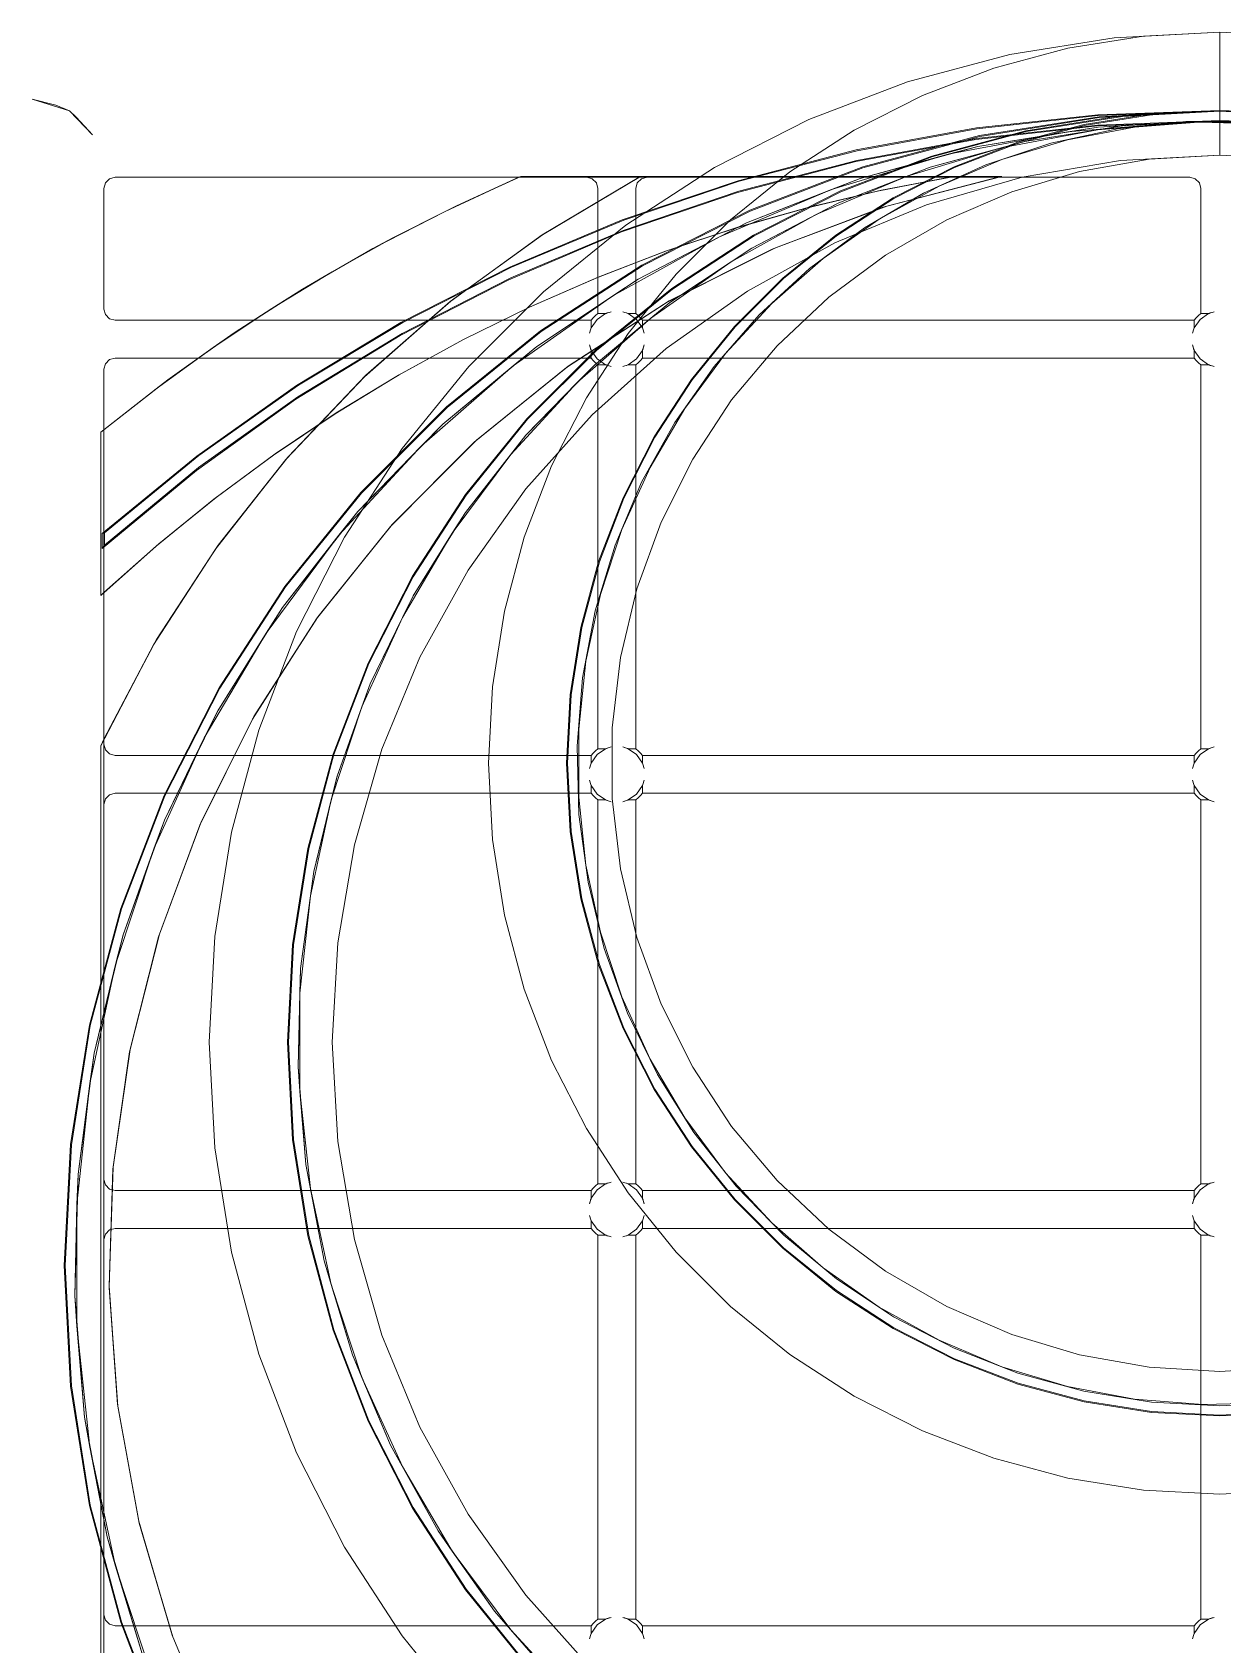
# Model space of a CAD drawing. Header units: millimetres. Extents: x 0 to 1729, y -270 to 583.
# Drawn here: x 253.9 to 360.5, y 252.5 to 397 of the extents above; entities that cross this region are included whole.
import ezdxf

# ---------------------------------------------------------------- set-up
doc = ezdxf.new("R2010")
doc.units = ezdxf.units.MM
doc.layers.add('OUTLINE', color=7, linetype='Continuous')

msp = doc.modelspace()

# ---------------------------------------------------------------- linework, layer by layer
at = {"layer": 'OUTLINE', "lineweight": 13}
for p, q in [((341.43, 395.02), (350.79, 396.5)), ((341.43, 395.02), (350.79, 396.5)), ((346.63, 395.57), (353.4, 396.64)), ((346.63, 395.57), (353.4, 396.64)), ((350.79, 396.5), (360.25, 397)), ((350.79, 396.5), (360.25, 397)), ((353.4, 396.64), (360.25, 397)), ((353.4, 396.64), (360.25, 397)), ((360.25, 386), (360.25, 397)), ((360.25, 397), (360.25, 397)), ((360.25, 397), (367.1, 396.64)), ((360.25, 397), (369.71, 396.5)), ((360.25, 386), (360.25, 397)), ((360.25, 397), (367.1, 396.64)), ((360.25, 397), (369.71, 396.5)), ((332.28, 392.57), (341.43, 395.02)), ((332.28, 392.57), (341.43, 395.02)), ((340.01, 393.79), (346.63, 395.57)), ((340.01, 393.79), (346.63, 395.57)), ((333.61, 391.34), (340.01, 393.79)), ((333.61, 391.34), (340.01, 393.79)), ((323.44, 389.18), (332.28, 392.57)), ((323.44, 389.18), (332.28, 392.57)), ((253.9, 391.01), (256, 390.47)), ((253.9, 391.01), (257.22, 389.97)), ((256, 390.47), (257.22, 389.97)), ((327.5, 388.22), (333.61, 391.34)), ((327.5, 388.22), (333.61, 391.34)), ((257.22, 389.97), (257.82, 389.39)), ((257.22, 389.97), (259.3, 387.82)), ((257.82, 389.39), (259.3, 387.82)), ((315, 384.88), (323.44, 389.18)), ((315, 384.88), (323.44, 389.18)), ((338.45, 388.42), (349.32, 389.6)), ((338.5, 388.35), (349.35, 389.53)), ((338.73, 387.74), (349.43, 389.43)), ((338.75, 387.66), (349.44, 389.35)), ((342.17, 387.14), (348.09, 388.72)), ((342.89, 388.18), (351.52, 389.54)), ((342.91, 388.1), (351.53, 389.46)), ((346.65, 388.09), (357.52, 388.96)), ((348.09, 388.72), (354.14, 389.68)), ((348.1, 388.64), (354.14, 389.6)), ((349.3, 388.6), (360.25, 389)), ((349.3, 388.27), (358.05, 388.97)), ((349.32, 389.6), (360.25, 390)), ((349.33, 388.68), (360.25, 389.08)), ((349.35, 389.53), (360.25, 389.92)), ((349.35, 388.5), (360.25, 389.08)), ((349.35, 388.5), (357.52, 388.96)), ((349.43, 389.43), (360.25, 390)), ((349.44, 389.35), (360.25, 389.92)), ((351.09, 388.35), (357.19, 389)), ((351.47, 388.61), (360.25, 389.08)), ((351.47, 388.61), (358.05, 388.97)), ((351.52, 389.54), (360.25, 390)), ((351.53, 389.46), (360.25, 389.92)), ((352.62, 388.49), (358.72, 388.98)), ((354.14, 389.68), (360.25, 390)), ((354.14, 389.6), (360.25, 389.92)), ((357.19, 389), (363.31, 389)), ((357.52, 388.96), (360.25, 389.08)), ((357.52, 388.96), (368.43, 388.67)), ((358.05, 388.97), (360.25, 389.08)), ((358.05, 388.97), (366.83, 388.74)), ((358.72, 388.98), (364.84, 388.82)), ((360.25, 389.92), (360.25, 390)), ((360.25, 390), (366.36, 389.68)), ((360.25, 390), (368.98, 389.54)), ((360.25, 390), (371.07, 389.43)), ((360.25, 390), (371.18, 389.6)), ((360.25, 389.08), (360.25, 389.92)), ((360.25, 389.92), (366.36, 389.6)), ((360.25, 389.92), (368.97, 389.46)), ((360.25, 389.92), (371.06, 389.35)), ((360.25, 389.92), (371.15, 389.53)), ((360.25, 389.08), (366.83, 388.74)), ((360.25, 389.08), (368.43, 388.67)), ((360.25, 389.08), (369.03, 388.61)), ((360.25, 389.08), (371.15, 388.5)), ((360.25, 389.08), (371.17, 388.68)), ((360.25, 389), (371.2, 388.6)), ((321.75, 384.49), (327.5, 388.22)), ((321.75, 384.49), (327.5, 388.22)), ((327.64, 385.41), (338.41, 387.4)), ((327.69, 386.45), (338.45, 388.42)), ((327.73, 385.51), (338.47, 387.49)), ((327.77, 386.38), (338.5, 388.35)), ((328.27, 384.93), (338.73, 387.74)), ((328.29, 384.86), (338.75, 387.66)), ((334.45, 385.91), (342.89, 388.18)), ((334.47, 385.84), (342.91, 388.1)), ((335.92, 386.07), (346.65, 388.09)), ((338.41, 387.4), (349.3, 388.6)), ((338.47, 387.49), (349.33, 388.68)), ((338.57, 386.76), (349.35, 388.5)), ((338.57, 386.76), (346.65, 388.09)), ((340.67, 386.64), (349.3, 388.27)), ((340.74, 385.59), (346.6, 387.36)), ((342.2, 387.06), (348.1, 388.64)), ((342.79, 387.21), (351.47, 388.61)), ((342.79, 387.21), (349.3, 388.27)), ((345.1, 387.05), (351.09, 388.35)), ((346.6, 387.36), (352.62, 388.49)), ((346.65, 388.09), (349.35, 388.5)), ((349.3, 388.27), (351.47, 388.61)), ((317.1, 383.7), (327.69, 386.45)), ((317.2, 383.65), (327.77, 386.38)), ((325.48, 382.92), (335.92, 386.07)), ((326.29, 382.78), (334.45, 385.91)), ((326.32, 382.71), (334.47, 385.84)), ((328.03, 383.89), (338.57, 386.76)), ((328.03, 383.89), (335.92, 386.07)), ((332.26, 384.11), (340.67, 386.64)), ((334.31, 384.9), (342.79, 387.21)), ((334.31, 384.9), (340.67, 386.64)), ((335.92, 386.07), (338.57, 386.76)), ((336.46, 384.94), (342.17, 387.14)), ((336.49, 384.87), (342.2, 387.06)), ((339.28, 385.13), (345.1, 387.05)), ((340.67, 386.64), (342.79, 387.21)), ((351.35, 385.5), (360.25, 386)), ((351.35, 385.5), (360.25, 386)), ((353.92, 385.63), (360.25, 386)), ((353.92, 385.63), (360.25, 386)), ((360.25, 386), (360.25, 386)), ((360.25, 386), (366.58, 385.63)), ((360.25, 386), (369.15, 385.5)), ((360.25, 386), (366.58, 385.63)), ((360.25, 386), (369.15, 385.5)), ((307.06, 379.72), (315, 384.88)), ((307.06, 379.72), (315, 384.88)), ((316.42, 380.18), (321.75, 384.49)), ((316.42, 380.18), (321.75, 384.49)), ((317.04, 382.64), (327.64, 385.41)), ((317.16, 382.76), (327.73, 385.51)), ((318.15, 381.05), (328.27, 384.93)), ((318.18, 380.98), (328.29, 384.86)), ((326.13, 381.7), (334.31, 384.9)), ((331, 382.16), (336.46, 384.94)), ((331.04, 382.09), (336.49, 384.87)), ((332.26, 384.11), (334.31, 384.9)), ((333.7, 382.59), (339.28, 385.13)), ((335.1, 383.21), (340.74, 385.59)), ((341.61, 382.71), (347.68, 384.53)), ((341.61, 382.71), (347.68, 384.53)), ((342.56, 384.01), (351.35, 385.5)), ((342.56, 384.01), (351.35, 385.5)), ((347.68, 384.53), (353.92, 385.63)), ((347.68, 384.53), (353.92, 385.63)), ((260.31, 383), (260.45, 383.5)), ((260.31, 372.19), (260.31, 383)), ((260.45, 383.5), (260.81, 383.86)), ((260.81, 383.86), (261.32, 384)), ((261.32, 384), (303.55, 384)), ((290.87, 380.95), (297.48, 384)), ((291.9, 381.45), (297.64, 384.07)), ((291.9, 381.45), (297.48, 384)), ((297.48, 384), (297.64, 384.07)), ((297.48, 384), (336.07, 384)), ((297.64, 384.07), (336.49, 384.07)), ((299.56, 378.84), (308.24, 384)), ((299.59, 378.86), (308.38, 384.07)), ((299.59, 378.86), (308.24, 384)), ((303.55, 384), (304.05, 383.86)), ((304.05, 383.86), (304.42, 383.5)), ((304.42, 383.5), (304.55, 383)), ((304.55, 371.79), (304.55, 383)), ((306.74, 380.2), (317.1, 383.7)), ((306.86, 380.16), (317.2, 383.65)), ((307.95, 383), (308.08, 383.5)), ((307.95, 371.79), (307.95, 383)), ((308.08, 383.5), (308.45, 383.86)), ((308.24, 384), (308.38, 384.07)), ((308.24, 384), (340.39, 384)), ((308.38, 384.07), (340.73, 384.07)), ((308.45, 383.86), (308.95, 384)), ((308.95, 384), (357.55, 384)), ((317.86, 379.91), (328.03, 383.89)), ((324.17, 380.69), (332.26, 384.11)), ((325.48, 382.92), (328.03, 383.89)), ((326.13, 381.7), (332.26, 384.11)), ((329.6, 382.77), (336.07, 384)), ((329.75, 380.24), (335.1, 383.21)), ((329.96, 382.84), (336.49, 384.07)), ((329.96, 382.84), (336.07, 384)), ((330.09, 381.32), (340.39, 384)), ((330.42, 381.42), (340.73, 384.07)), ((330.42, 381.42), (340.39, 384)), ((333.99, 381.54), (342.56, 384.01)), ((333.99, 381.54), (342.56, 384.01)), ((336.07, 384), (336.49, 384.07)), ((340.39, 384), (340.73, 384.07)), ((357.55, 384), (358.05, 383.86)), ((358.05, 383.86), (358.42, 383.5)), ((358.42, 383.5), (358.55, 383)), ((358.55, 371.79), (358.55, 383)), ((306.68, 379.11), (317.04, 382.64)), ((306.81, 379.24), (317.16, 382.76)), ((315.43, 378.68), (325.48, 382.92)), ((317.86, 379.91), (325.48, 382.92)), ((318.33, 377.65), (326.13, 381.7)), ((318.5, 378.81), (326.29, 382.78)), ((318.54, 378.75), (326.32, 382.71)), ((323.19, 381.25), (329.6, 382.77)), ((323.48, 381.33), (329.96, 382.84)), ((323.48, 381.33), (329.6, 382.77)), ((324.17, 380.69), (326.13, 381.7)), ((325.76, 378.13), (333.99, 381.54)), ((325.76, 378.13), (333.99, 381.54)), ((325.86, 378.83), (331, 382.16)), ((325.91, 378.76), (331.04, 382.09)), ((328.42, 379.48), (333.7, 382.59)), ((329.6, 382.77), (329.96, 382.84)), ((335.79, 380.2), (341.61, 382.71)), ((335.79, 380.2), (341.61, 382.71)), ((284.41, 377.61), (290.87, 380.95)), ((286.26, 378.61), (291.9, 381.45)), ((286.26, 378.61), (290.87, 380.95)), ((290.87, 380.95), (291.9, 381.45)), ((296.66, 375.96), (306.74, 380.2)), ((296.8, 375.94), (306.86, 380.16)), ((308.5, 376.13), (318.15, 381.05)), ((308.54, 376.07), (318.18, 380.98)), ((311.57, 375.33), (316.42, 380.18)), ((311.57, 375.33), (316.42, 380.18)), ((316.49, 376.44), (324.17, 380.69)), ((316.86, 379.45), (323.19, 381.25)), ((317.09, 379.52), (323.48, 381.33)), ((317.09, 379.52), (323.19, 381.25)), ((318.33, 377.65), (324.17, 380.69)), ((320.15, 377.56), (330.09, 381.32)), ((320.45, 377.69), (330.42, 381.42)), ((320.45, 377.69), (330.09, 381.32)), ((323.19, 381.25), (323.48, 381.33)), ((324.74, 376.73), (329.75, 380.24)), ((330.09, 381.32), (330.42, 381.42)), ((330.3, 377.03), (335.79, 380.2)), ((330.3, 377.03), (335.79, 380.2)), ((280.75, 375.54), (286.26, 378.61)), ((284.41, 377.61), (286.26, 378.61)), ((291.32, 372.86), (299.59, 378.86)), ((291.38, 372.91), (299.56, 378.84)), ((296.59, 374.82), (306.68, 379.11)), ((296.75, 374.98), (306.81, 379.24)), ((299.56, 378.84), (299.59, 378.86)), ((299.69, 373.75), (307.06, 379.72)), ((299.69, 373.75), (307.06, 379.72)), ((305.88, 373.39), (315.43, 378.68)), ((308.17, 374.88), (317.86, 379.91)), ((308.17, 374.88), (315.43, 378.68)), ((310.61, 377.37), (316.86, 379.45)), ((310.78, 377.43), (317.09, 379.52)), ((310.78, 377.43), (316.86, 379.45)), ((311.17, 374.05), (318.5, 378.81)), ((311.22, 373.99), (318.54, 378.75)), ((315.43, 378.68), (317.86, 379.91)), ((316.86, 379.45), (317.09, 379.52)), ((321.11, 374.97), (325.86, 378.83)), ((321.16, 374.92), (325.91, 378.76)), ((323.5, 375.83), (328.42, 379.48)), ((278.11, 373.97), (284.41, 377.61)), ((280.75, 375.54), (284.41, 377.61)), ((304.47, 375), (310.61, 377.37)), ((304.57, 375.05), (310.78, 377.43)), ((304.57, 375.05), (310.61, 377.37)), ((310.61, 377.37), (310.78, 377.43)), ((310.66, 372.76), (320.15, 377.56)), ((310.93, 372.92), (320.45, 377.69)), ((310.93, 372.92), (320.15, 377.56)), ((311, 372.79), (318.33, 377.65)), ((316.49, 376.44), (318.33, 377.65)), ((317.95, 373.81), (325.76, 378.13)), ((317.95, 373.81), (325.76, 378.13)), ((320.15, 377.56), (320.45, 377.69)), ((286.91, 370.99), (296.66, 375.96)), ((287.08, 371), (296.8, 375.94)), ((299.41, 370.23), (308.5, 376.13)), ((299.46, 370.17), (308.54, 376.07)), ((309.3, 371.39), (316.49, 376.44)), ((311, 372.79), (316.49, 376.44)), ((319, 371.67), (323.5, 375.83)), ((320.14, 372.7), (324.74, 376.73)), ((325.22, 373.25), (330.3, 377.03)), ((325.22, 373.25), (330.3, 377.03)), ((275.35, 372.25), (280.75, 375.54)), ((278.11, 373.97), (280.75, 375.54)), ((286.85, 369.82), (296.59, 374.82)), ((287.03, 370.01), (296.75, 374.98)), ((298.43, 372.37), (304.47, 375)), ((298.48, 372.39), (304.57, 375.05)), ((298.48, 372.39), (304.47, 375)), ((299.08, 368.84), (308.17, 374.88)), ((304.47, 375), (304.57, 375.05)), ((305.88, 373.39), (308.17, 374.88)), ((307.26, 370), (311.57, 375.33)), ((307.26, 370), (311.57, 375.33)), ((316.78, 370.64), (321.11, 374.97)), ((316.83, 370.59), (321.16, 374.92)), ((271.99, 370.05), (278.11, 373.97)), ((275.35, 372.25), (278.11, 373.97)), ((283.64, 366.13), (291.32, 372.86)), ((283.78, 366.27), (291.38, 372.91)), ((283.78, 366.27), (291.32, 372.86)), ((291.32, 372.86), (291.38, 372.91)), ((293, 367.06), (299.69, 373.75)), ((293, 367.06), (299.69, 373.75)), ((296.95, 367.12), (305.88, 373.39)), ((299.08, 368.84), (305.88, 373.39)), ((301.98, 367.15), (310.93, 372.92)), ((304.38, 368.55), (311.17, 374.05)), ((304.43, 368.49), (311.22, 373.99)), ((310.66, 372.76), (310.93, 372.92)), ((310.68, 368.66), (317.95, 373.81)), ((310.68, 368.66), (317.95, 373.81)), ((320.61, 368.9), (325.22, 373.25)), ((320.61, 368.9), (325.22, 373.25)), ((260.31, 372.19), (260.45, 371.7)), ((260.45, 371.7), (260.81, 371.33)), ((270.1, 368.76), (275.35, 372.25)), ((271.99, 370.05), (275.35, 372.25)), ((292.51, 369.46), (298.48, 372.39)), ((292.52, 369.47), (298.43, 372.37)), ((298.43, 372.37), (298.48, 372.39)), ((301.73, 366.97), (310.66, 372.76)), ((301.98, 367.15), (310.66, 372.76)), ((302.7, 365.61), (309.3, 371.39)), ((303.96, 371.2), (304.14, 371.41)), ((304.14, 371.41), (304.34, 371.61)), ((304.24, 367.18), (311, 372.79)), ((304.24, 367.18), (309.3, 371.39)), ((304.34, 371.61), (304.55, 371.79)), ((304.48, 371.27), (305.24, 371.79)), ((304.55, 371.79), (305.23, 371.79)), ((305.23, 371.79), (305.28, 371.81)), ((305.24, 371.79), (305.73, 371.95)), ((305.28, 371.81), (305.39, 371.85)), ((305.39, 371.85), (305.55, 371.9)), ((305.55, 371.9), (305.73, 371.95)), ((306.77, 371.95), (306.95, 371.9)), ((306.77, 371.95), (307.26, 371.79)), ((306.95, 371.9), (307.11, 371.85)), ((307.11, 371.85), (307.22, 371.81)), ((307.22, 371.81), (307.27, 371.79)), ((307.26, 371.79), (308.02, 371.27)), ((307.27, 371.79), (307.95, 371.79)), ((307.95, 371.79), (308.16, 371.61)), ((308.16, 371.61), (308.36, 371.41)), ((308.36, 371.41), (308.54, 371.2)), ((309.3, 371.39), (311, 372.79)), ((314.96, 367.06), (319, 371.67)), ((315.98, 368.2), (320.14, 372.7)), ((357.96, 371.2), (358.14, 371.41)), ((358.14, 371.41), (358.34, 371.61)), ((358.34, 371.61), (358.55, 371.79)), ((358.48, 371.27), (359.24, 371.79)), ((358.55, 371.79), (359.23, 371.79)), ((359.23, 371.79), (359.28, 371.81)), ((359.24, 371.79), (359.73, 371.95)), ((359.28, 371.81), (359.39, 371.85)), ((359.39, 371.85), (359.55, 371.9)), ((359.55, 371.9), (359.73, 371.95)), ((260.81, 371.33), (261.32, 371.2)), ((261.32, 371.2), (303.96, 371.2)), ((266.05, 365.85), (271.99, 370.05)), ((270.1, 368.76), (271.99, 370.05)), ((277.55, 365.34), (286.91, 370.99)), ((277.69, 364.33), (287.03, 370.01)), ((277.73, 365.36), (287.08, 371)), ((291, 363.42), (299.41, 370.23)), ((291.05, 363.36), (299.46, 370.17)), ((303.53, 364.25), (307.26, 370)), ((303.53, 364.25), (307.26, 370)), ((303.8, 370.02), (303.96, 370.51)), ((303.8, 370.02), (303.85, 370.2)), ((303.85, 370.2), (303.9, 370.36)), ((303.9, 370.36), (303.94, 370.47)), ((303.94, 370.47), (303.96, 370.52)), ((303.96, 370.51), (304.48, 371.27)), ((303.96, 370.52), (303.96, 371.2)), ((308.02, 371.27), (308.54, 370.51)), ((308.54, 371.2), (308.54, 370.52)), ((308.54, 371.2), (357.96, 371.2)), ((308.54, 370.52), (308.56, 370.47)), ((308.54, 370.51), (308.7, 370.02)), ((308.56, 370.47), (308.6, 370.36)), ((308.6, 370.36), (308.65, 370.2)), ((308.65, 370.2), (308.7, 370.02)), ((312.92, 365.89), (316.78, 370.64)), ((312.99, 365.84), (316.83, 370.59)), ((357.8, 370.02), (357.96, 370.51)), ((357.8, 370.02), (357.85, 370.2)), ((357.85, 370.2), (357.9, 370.36)), ((357.9, 370.36), (357.94, 370.47)), ((357.94, 370.47), (357.96, 370.52)), ((357.96, 370.51), (358.48, 371.27)), ((357.96, 370.52), (357.96, 371.2)), ((264.99, 365.05), (270.1, 368.76)), ((266.05, 365.85), (270.1, 368.76)), ((277.5, 364.11), (286.85, 369.82)), ((286.69, 366.27), (292.51, 369.46)), ((286.75, 366.31), (292.52, 369.47)), ((286.75, 366.31), (292.51, 369.46)), ((290.67, 361.87), (299.08, 368.84)), ((292.51, 369.46), (292.52, 369.47)), ((296.95, 367.12), (299.08, 368.84)), ((298.2, 362.37), (304.38, 368.55)), ((298.26, 362.32), (304.43, 368.49)), ((303.8, 368.98), (303.85, 368.8)), ((303.8, 368.98), (303.96, 368.49)), ((303.85, 368.8), (303.9, 368.64)), ((303.9, 368.64), (303.94, 368.53)), ((303.94, 368.53), (303.96, 368.48)), ((303.96, 368.49), (304.48, 367.73)), ((303.96, 368.48), (303.96, 367.8)), ((304.04, 362.72), (310.68, 368.66)), ((304.04, 362.72), (310.68, 368.66)), ((308.02, 367.73), (308.54, 368.49)), ((308.54, 368.49), (308.7, 368.98)), ((308.54, 368.48), (308.56, 368.53)), ((308.54, 367.8), (308.54, 368.48)), ((308.56, 368.53), (308.6, 368.64)), ((308.6, 368.64), (308.65, 368.8)), ((308.65, 368.8), (308.7, 368.98)), ((316.53, 364.05), (320.61, 368.9)), ((316.53, 364.05), (320.61, 368.9)), ((357.8, 368.98), (357.85, 368.8)), ((357.8, 368.98), (357.96, 368.49)), ((357.85, 368.8), (357.9, 368.64)), ((357.9, 368.64), (357.94, 368.53)), ((357.94, 368.53), (357.96, 368.48)), ((357.96, 368.49), (358.48, 367.73)), ((357.96, 368.48), (357.96, 367.8)), ((260.31, 366.81), (260.45, 367.3)), ((260.45, 367.3), (260.81, 367.67)), ((260.81, 367.67), (261.32, 367.8)), ((261.32, 367.8), (303.96, 367.8)), ((287.03, 359.69), (293, 367.06)), ((287.03, 359.69), (293, 367.06)), ((288.74, 359.94), (296.95, 367.12)), ((290.67, 361.87), (296.95, 367.12)), ((293.69, 360.46), (301.98, 367.15)), ((298.1, 360.88), (304.24, 367.18)), ((301.73, 366.97), (301.98, 367.15)), ((302.7, 365.61), (304.24, 367.18)), ((303.96, 367.8), (304.14, 367.59)), ((304.14, 367.59), (304.34, 367.39)), ((304.34, 367.39), (304.55, 367.21)), ((304.48, 367.73), (305.24, 367.21)), ((304.55, 332.79), (304.55, 367.21)), ((304.55, 367.21), (305.23, 367.21)), ((305.23, 367.21), (305.28, 367.19)), ((305.24, 367.21), (305.73, 367.05)), ((305.28, 367.19), (305.39, 367.15)), ((305.39, 367.15), (305.55, 367.1)), ((305.55, 367.1), (305.73, 367.05)), ((306.77, 367.05), (307.26, 367.21)), ((306.77, 367.05), (306.95, 367.1)), ((306.95, 367.1), (307.11, 367.15)), ((307.11, 367.15), (307.22, 367.19)), ((307.22, 367.19), (307.27, 367.21)), ((307.26, 367.21), (308.02, 367.73)), ((307.27, 367.21), (307.95, 367.21)), ((307.95, 367.21), (308.16, 367.39)), ((307.95, 332.79), (307.95, 367.21)), ((308.16, 367.39), (308.36, 367.59)), ((308.36, 367.59), (308.54, 367.8)), ((308.54, 367.8), (357.96, 367.8)), ((311.44, 362.04), (314.96, 367.06)), ((312.33, 363.29), (315.98, 368.2)), ((357.96, 367.8), (358.14, 367.59)), ((358.14, 367.59), (358.34, 367.39)), ((358.34, 367.39), (358.55, 367.21)), ((358.48, 367.73), (359.24, 367.21)), ((358.55, 332.79), (358.55, 367.21)), ((358.55, 367.21), (359.23, 367.21)), ((359.23, 367.21), (359.28, 367.19)), ((359.24, 367.21), (359.73, 367.05)), ((359.28, 367.19), (359.39, 367.15)), ((359.39, 367.15), (359.55, 367.1)), ((359.55, 367.1), (359.73, 367.05)), ((260.31, 333.19), (260.31, 366.81)), ((260.31, 361.38), (266.05, 365.85)), ((264.99, 365.05), (266.05, 365.85)), ((276.61, 358.71), (283.64, 366.13)), ((276.82, 358.95), (283.78, 366.27)), ((276.82, 358.95), (283.64, 366.13)), ((281.01, 362.81), (286.69, 366.27)), ((281.12, 362.89), (286.75, 366.31)), ((281.12, 362.89), (286.69, 366.27)), ((283.64, 366.13), (283.78, 366.27)), ((286.69, 366.27), (286.75, 366.31)), ((293.48, 360.27), (301.73, 366.97)), ((293.69, 360.46), (301.73, 366.97)), ((296.74, 359.16), (302.7, 365.61)), ((298.1, 360.88), (302.7, 365.61)), ((309.59, 360.75), (312.92, 365.89)), ((309.66, 360.71), (312.99, 365.84)), ((260.03, 361.15), (264.99, 365.05)), ((260.31, 361.38), (264.99, 365.05)), ((268.62, 359.02), (277.55, 365.34)), ((268.79, 357.99), (277.69, 364.33)), ((268.82, 359.07), (277.73, 365.36)), ((300.41, 358.14), (303.53, 364.25)), ((300.41, 358.14), (303.53, 364.25)), ((268.59, 357.74), (277.5, 364.11)), ((275.49, 359.11), (281.01, 362.81)), ((275.65, 359.22), (281.12, 362.89)), ((275.65, 359.22), (281.01, 362.81)), ((281.01, 362.81), (281.12, 362.89)), ((283.33, 355.76), (291, 363.42)), ((283.39, 355.7), (291.05, 363.36)), ((298.09, 356.07), (304.04, 362.72)), ((298.09, 356.07), (304.04, 362.72)), ((309.23, 358.01), (312.33, 363.29)), ((313.05, 358.75), (316.53, 364.05)), ((313.05, 358.75), (316.53, 364.05)), ((260.03, 361.15), (260.31, 361.38)), ((260.31, 346.8), (260.31, 361.38)), ((283.05, 354.05), (290.67, 361.87)), ((288.74, 359.94), (290.67, 361.87)), ((292.7, 355.58), (298.2, 362.37)), ((292.76, 355.53), (298.26, 362.32)), ((308.47, 356.68), (311.44, 362.04)), ((260.03, 346.54), (260.03, 361.15)), ((281.34, 351.92), (288.74, 359.94)), ((283.05, 354.05), (288.74, 359.94)), ((285.99, 352.72), (293.48, 360.27)), ((286.17, 352.93), (293.69, 360.46)), ((286.17, 352.93), (293.48, 360.27)), ((292.68, 353.97), (298.1, 360.88)), ((293.48, 360.27), (293.69, 360.46)), ((296.74, 359.16), (298.1, 360.88)), ((306.81, 355.29), (309.59, 360.75)), ((306.88, 355.26), (309.66, 360.71)), ((260.17, 352.07), (268.62, 359.02)), ((260.38, 352.15), (268.82, 359.07)), ((270.15, 355.15), (275.49, 359.11)), ((270.3, 350.68), (276.61, 358.71)), ((270.36, 355.31), (275.65, 359.22)), ((270.36, 355.31), (275.49, 359.11)), ((270.55, 351.03), (276.82, 358.95)), ((270.55, 351.03), (276.61, 358.71)), ((275.49, 359.11), (275.65, 359.22)), ((276.61, 358.71), (276.82, 358.95)), ((281.87, 351.75), (287.03, 359.69)), ((281.87, 351.75), (287.03, 359.69)), ((291.5, 352.11), (296.74, 359.16)), ((292.68, 353.97), (296.74, 359.16)), ((310.21, 353.09), (313.05, 358.75)), ((310.21, 353.09), (313.05, 358.75)), ((260.17, 350.73), (268.59, 357.74)), ((260.38, 351.03), (268.79, 357.99)), ((297.96, 351.74), (300.41, 358.14)), ((297.96, 351.74), (300.41, 358.14)), ((306.7, 352.44), (309.23, 358.01)), ((276.52, 347.34), (283.33, 355.76)), ((276.58, 347.29), (283.39, 355.7)), ((287.94, 348.25), (292.7, 355.58)), ((288, 348.21), (292.76, 355.53)), ((292.94, 348.8), (298.09, 356.07)), ((292.94, 348.8), (298.09, 356.07)), ((306.09, 351.03), (308.47, 356.68)), ((264.99, 350.96), (270.15, 355.15)), ((265.24, 351.17), (270.36, 355.31)), ((265.24, 351.17), (270.15, 355.15)), ((270.15, 355.15), (270.36, 355.31)), ((276.31, 345.46), (283.05, 354.05)), ((281.34, 351.92), (283.05, 354.05)), ((304.61, 349.58), (306.81, 355.29)), ((304.69, 349.55), (306.88, 355.26)), ((279.34, 344.42), (285.99, 352.72)), ((279.5, 344.63), (286.17, 352.93)), ((279.5, 344.63), (285.99, 352.72)), ((285.99, 352.72), (286.17, 352.93)), ((288.01, 346.51), (292.68, 353.97)), ((291.5, 352.11), (292.68, 353.97)), ((308.04, 347.13), (310.21, 353.09)), ((308.04, 347.13), (310.21, 353.09)), ((260.17, 352.07), (260.38, 352.15)), ((260.17, 350.73), (260.17, 352.07)), ((260.31, 346.8), (265.24, 351.17)), ((260.38, 351.03), (260.38, 352.15)), ((264.99, 350.96), (265.24, 351.17)), ((274.84, 343.16), (281.34, 351.92)), ((276.31, 345.46), (281.34, 351.92)), ((277.57, 343.31), (281.87, 351.75)), ((277.57, 343.31), (281.87, 351.75)), ((287.04, 344.54), (291.5, 352.11)), ((288.01, 346.51), (291.5, 352.11)), ((296.18, 345.12), (297.96, 351.74)), ((296.18, 345.12), (297.96, 351.74)), ((304.78, 346.63), (306.7, 352.44)), ((260.03, 346.54), (264.99, 350.96)), ((260.17, 350.73), (260.38, 351.03)), ((260.31, 346.8), (264.99, 350.96)), ((264.76, 342.1), (270.3, 350.68)), ((265.03, 342.57), (270.55, 351.03)), ((265.03, 342.57), (270.3, 350.68)), ((270.3, 350.68), (270.55, 351.03)), ((304.32, 345.16), (306.09, 351.03)), ((283.97, 340.46), (287.94, 348.25)), ((288.62, 340.99), (292.94, 348.8)), ((288.62, 340.99), (292.94, 348.8)), ((303.03, 343.66), (304.61, 349.58)), ((303.11, 343.65), (304.69, 349.55)), ((260.03, 346.54), (260.31, 346.8)), ((270.62, 338.25), (276.52, 347.34)), ((270.68, 338.21), (276.58, 347.29)), ((284.04, 340.43), (288, 348.21)), ((306.58, 340.96), (308.04, 347.13)), ((306.58, 340.96), (308.04, 347.13)), ((270.52, 336.2), (276.31, 345.46)), ((274.84, 343.16), (276.31, 345.46)), ((284.17, 338.61), (288.01, 346.51)), ((287.04, 344.54), (288.01, 346.51)), ((303.48, 340.65), (304.78, 346.63)), ((273.62, 335.45), (279.34, 344.42)), ((273.75, 335.67), (279.5, 344.63)), ((273.75, 335.67), (279.34, 344.42)), ((279.34, 344.42), (279.5, 344.63)), ((283.41, 336.54), (287.04, 344.54)), ((284.17, 338.61), (287.04, 344.54)), ((295.11, 338.35), (296.18, 345.12)), ((295.11, 338.35), (296.18, 345.12)), ((303.18, 339.14), (304.32, 345.16)), ((260.31, 333.64), (265.03, 342.57)), ((264.76, 342.1), (265.03, 342.57)), ((269.3, 333.76), (274.84, 343.16)), ((270.52, 336.2), (274.84, 343.16)), ((274.18, 334.47), (277.57, 343.31)), ((274.18, 334.47), (277.57, 343.31)), ((302.07, 337.61), (303.03, 343.66)), ((302.15, 337.61), (303.11, 343.65)), ((260.03, 333.04), (264.76, 342.1)), ((260.31, 333.64), (264.76, 342.1)), ((280.84, 332.3), (283.97, 340.46)), ((280.91, 332.28), (284.04, 340.43)), ((285.21, 332.76), (288.62, 340.99)), ((285.21, 332.76), (288.62, 340.99)), ((302.83, 334.56), (303.48, 340.65)), ((305.84, 334.67), (306.58, 340.96)), ((305.84, 334.67), (306.58, 340.96)), ((265.7, 328.6), (270.62, 338.25)), ((265.77, 328.57), (270.68, 338.21)), ((281.19, 330.34), (284.17, 338.61)), ((283.41, 336.54), (284.17, 338.61)), ((294.75, 331.5), (295.11, 338.35)), ((294.75, 331.5), (295.11, 338.35)), ((302.69, 333.03), (303.18, 339.14)), ((301.75, 331.5), (302.07, 337.61)), ((301.83, 331.5), (302.15, 337.61)), ((265.74, 326.39), (270.52, 336.2)), ((268.89, 325.93), (273.62, 335.45)), ((268.99, 326.14), (273.75, 335.67)), ((268.99, 326.14), (273.62, 335.45)), ((269.3, 333.76), (270.52, 336.2)), ((273.62, 335.45), (273.75, 335.67)), ((280.66, 328.21), (283.41, 336.54)), ((281.19, 330.34), (283.41, 336.54)), ((271.73, 325.32), (274.18, 334.47)), ((271.73, 325.32), (274.18, 334.47)), ((302.83, 328.44), (302.83, 334.56)), ((305.84, 328.33), (305.84, 334.67)), ((305.84, 328.33), (305.84, 334.67)), ((260.03, 333.04), (260.31, 333.64)), ((260.03, 239.96), (260.03, 333.04)), ((260.31, 239.36), (260.31, 333.64)), ((260.31, 333.19), (260.45, 332.7)), ((260.45, 332.7), (260.81, 332.33)), ((264.79, 323.83), (269.3, 333.76)), ((265.74, 326.39), (269.3, 333.76)), ((282.74, 324.19), (285.21, 332.76)), ((282.74, 324.19), (285.21, 332.76)), ((302.69, 333.03), (302.85, 326.91)), ((303.96, 332.2), (304.14, 332.41)), ((304.14, 332.41), (304.34, 332.61)), ((304.34, 332.61), (304.55, 332.79)), ((304.48, 332.27), (305.24, 332.79)), ((304.55, 332.79), (305.23, 332.79)), ((305.23, 332.79), (305.28, 332.81)), ((305.24, 332.79), (305.73, 332.95)), ((305.28, 332.81), (305.39, 332.85)), ((305.39, 332.85), (305.55, 332.9)), ((305.55, 332.9), (305.73, 332.95)), ((306.77, 332.95), (306.95, 332.9)), ((306.77, 332.95), (307.26, 332.79)), ((306.95, 332.9), (307.11, 332.85)), ((307.11, 332.85), (307.22, 332.81)), ((307.22, 332.81), (307.27, 332.79)), ((307.26, 332.79), (308.02, 332.27)), ((307.27, 332.79), (307.95, 332.79)), ((307.95, 332.79), (308.16, 332.61)), ((308.16, 332.61), (308.36, 332.41)), ((308.36, 332.41), (308.54, 332.2)), ((357.96, 332.2), (358.14, 332.41)), ((358.14, 332.41), (358.34, 332.61)), ((358.34, 332.61), (358.55, 332.79)), ((358.48, 332.27), (359.24, 332.79)), ((358.55, 332.79), (359.23, 332.79)), ((359.23, 332.79), (359.28, 332.81)), ((359.24, 332.79), (359.73, 332.95)), ((359.28, 332.81), (359.39, 332.85)), ((359.39, 332.85), (359.55, 332.9)), ((359.55, 332.9), (359.73, 332.95)), ((260.81, 332.33), (261.32, 332.2)), ((261.32, 332.2), (303.96, 332.2)), ((278.57, 323.86), (280.84, 332.3)), ((278.65, 323.84), (280.91, 332.28)), ((294.75, 331.5), (295.11, 324.65)), ((294.75, 331.5), (295.11, 324.65)), ((301.75, 331.5), (302.07, 325.39)), ((301.83, 331.5), (302.15, 325.39)), ((303.8, 331.02), (303.96, 331.51)), ((303.8, 331.02), (303.85, 331.2)), ((303.85, 331.2), (303.9, 331.36)), ((303.9, 331.36), (303.94, 331.47)), ((303.94, 331.47), (303.96, 331.52)), ((303.96, 331.51), (304.48, 332.27)), ((303.96, 331.52), (303.96, 332.2)), ((308.02, 332.27), (308.54, 331.51)), ((308.54, 332.2), (308.54, 331.52)), ((308.54, 332.2), (357.96, 332.2)), ((308.54, 331.52), (308.56, 331.47)), ((308.54, 331.51), (308.7, 331.02)), ((308.56, 331.47), (308.6, 331.36)), ((308.6, 331.36), (308.65, 331.2)), ((308.65, 331.2), (308.7, 331.02)), ((357.8, 331.02), (357.96, 331.51)), ((357.8, 331.02), (357.85, 331.2)), ((357.85, 331.2), (357.9, 331.36)), ((357.9, 331.36), (357.94, 331.47)), ((357.94, 331.47), (357.96, 331.52)), ((357.96, 331.51), (358.48, 332.27)), ((357.96, 331.52), (357.96, 332.2)), ((279.1, 321.8), (281.19, 330.34)), ((280.66, 328.21), (281.19, 330.34)), ((303.8, 329.98), (303.85, 329.8)), ((303.8, 329.98), (303.96, 329.49)), ((303.85, 329.8), (303.9, 329.64)), ((303.9, 329.64), (303.94, 329.53)), ((303.94, 329.53), (303.96, 329.48)), ((303.96, 329.49), (304.48, 328.73)), ((303.96, 329.48), (303.96, 328.8)), ((308.02, 328.73), (308.54, 329.49)), ((308.54, 329.49), (308.7, 329.98)), ((308.54, 329.48), (308.56, 329.53)), ((308.54, 328.8), (308.54, 329.48)), ((308.56, 329.53), (308.6, 329.64)), ((308.6, 329.64), (308.65, 329.8)), ((308.65, 329.8), (308.7, 329.98)), ((357.8, 329.98), (357.85, 329.8)), ((357.8, 329.98), (357.96, 329.49)), ((357.85, 329.8), (357.9, 329.64)), ((357.9, 329.64), (357.94, 329.53)), ((357.94, 329.53), (357.96, 329.48)), ((357.96, 329.49), (358.48, 328.73)), ((357.96, 329.48), (357.96, 328.8)), ((260.31, 327.81), (260.45, 328.3)), ((260.45, 328.3), (260.81, 328.67)), ((260.81, 328.67), (261.32, 328.8)), ((261.32, 328.8), (303.96, 328.8)), ((261.82, 318.48), (265.7, 328.6)), ((261.89, 318.46), (265.77, 328.57)), ((278.8, 319.62), (280.66, 328.21)), ((279.1, 321.8), (280.66, 328.21)), ((302.83, 328.44), (303.48, 322.35)), ((303.96, 328.8), (304.14, 328.59)), ((304.14, 328.59), (304.34, 328.39)), ((304.34, 328.39), (304.55, 328.21)), ((304.48, 328.73), (305.24, 328.21)), ((304.55, 293.79), (304.55, 328.21)), ((304.55, 328.21), (305.23, 328.21)), ((305.23, 328.21), (305.28, 328.19)), ((305.24, 328.21), (305.73, 328.05)), ((305.28, 328.19), (305.39, 328.15)), ((305.39, 328.15), (305.55, 328.1)), ((305.55, 328.1), (305.73, 328.05)), ((305.84, 328.33), (306.58, 322.04)), ((305.84, 328.33), (306.58, 322.04)), ((306.77, 328.05), (307.26, 328.21)), ((306.77, 328.05), (306.95, 328.1)), ((306.95, 328.1), (307.11, 328.15)), ((307.11, 328.15), (307.22, 328.19)), ((307.22, 328.19), (307.27, 328.21)), ((307.26, 328.21), (308.02, 328.73)), ((307.27, 328.21), (307.95, 328.21)), ((307.95, 328.21), (308.16, 328.39)), ((307.95, 293.79), (307.95, 328.21)), ((308.16, 328.39), (308.36, 328.59)), ((308.36, 328.59), (308.54, 328.8)), ((308.54, 328.8), (357.96, 328.8)), ((357.96, 328.8), (358.14, 328.59)), ((358.14, 328.59), (358.34, 328.39)), ((358.34, 328.39), (358.55, 328.21)), ((358.48, 328.73), (359.24, 328.21)), ((358.55, 293.79), (358.55, 328.21)), ((358.55, 328.21), (359.23, 328.21)), ((359.23, 328.21), (359.28, 328.19)), ((359.24, 328.21), (359.73, 328.05)), ((359.28, 328.19), (359.39, 328.15)), ((359.39, 328.15), (359.55, 328.1)), ((359.55, 328.1), (359.73, 328.05)), ((260.31, 294.19), (260.31, 327.81)), ((302.85, 326.91), (303.67, 320.83)), ((262.04, 316.11), (265.74, 326.39)), ((264.79, 323.83), (265.74, 326.39)), ((265.21, 315.95), (268.89, 325.93)), ((265.28, 316.17), (268.99, 326.14)), ((265.28, 316.17), (268.89, 325.93)), ((268.89, 325.93), (268.99, 326.14)), ((270.25, 315.96), (271.73, 325.32)), ((270.25, 315.96), (271.73, 325.32)), ((302.07, 325.39), (303.03, 319.34)), ((302.15, 325.39), (303.11, 319.35)), ((261.36, 313.47), (264.79, 323.83)), ((262.04, 316.11), (264.79, 323.83)), ((277.21, 315.23), (278.57, 323.86)), ((277.29, 315.22), (278.65, 323.84)), ((281.25, 315.4), (282.74, 324.19)), ((281.25, 315.4), (282.74, 324.19)), ((295.11, 324.65), (296.18, 317.88)), ((295.11, 324.65), (296.18, 317.88)), ((303.48, 322.35), (304.78, 316.37)), ((277.93, 313.09), (279.1, 321.8)), ((278.8, 319.62), (279.1, 321.8)), ((303.67, 320.83), (305.12, 314.88)), ((306.58, 322.04), (308.04, 315.87)), ((306.58, 322.04), (308.04, 315.87)), ((277.87, 310.89), (278.8, 319.62)), ((277.93, 313.09), (278.8, 319.62)), ((303.11, 319.35), (304.69, 313.45)), ((259.01, 308.02), (261.82, 318.48)), ((259.09, 308), (261.89, 318.46)), ((303.03, 319.34), (304.61, 313.42)), ((296.18, 317.88), (297.96, 311.26)), ((296.18, 317.88), (297.96, 311.26)), ((259.45, 305.51), (262.04, 316.11)), ((261.36, 313.47), (262.04, 316.11)), ((262.61, 305.64), (265.21, 315.95)), ((262.65, 305.85), (265.28, 316.17)), ((262.65, 305.85), (265.21, 315.95)), ((265.21, 315.95), (265.28, 316.17)), ((269.75, 306.5), (270.25, 315.96)), ((269.75, 306.5), (270.25, 315.96)), ((276.75, 306.5), (277.21, 315.23)), ((276.83, 306.5), (277.29, 315.22)), ((280.75, 306.5), (281.25, 315.4)), ((280.75, 306.5), (281.25, 315.4)), ((304.78, 316.37), (306.7, 310.56)), ((308.04, 315.87), (310.21, 309.91)), ((308.04, 315.87), (310.21, 309.91)), ((305.12, 314.88), (307.2, 309.11)), ((259.06, 302.8), (261.36, 313.47)), ((259.45, 305.51), (261.36, 313.47)), ((277.7, 304.3), (277.93, 313.09)), ((277.87, 310.89), (277.93, 313.09)), ((304.61, 313.42), (306.81, 307.71)), ((304.69, 313.45), (306.88, 307.74)), ((277.7, 304.3), (277.87, 310.89)), ((277.87, 302.11), (277.87, 310.89)), ((297.96, 311.26), (300.41, 304.86)), ((297.96, 311.26), (300.41, 304.86)), ((306.7, 310.56), (309.23, 304.99)), ((310.21, 309.91), (313.05, 304.25)), ((310.21, 309.91), (313.05, 304.25)), ((257.32, 297.32), (259.01, 308.02)), ((257.4, 297.31), (259.09, 308)), ((307.2, 309.11), (309.88, 303.6)), ((269.75, 306.5), (270.25, 297.04)), ((269.75, 306.5), (270.25, 297.04)), ((276.75, 306.5), (277.21, 297.77)), ((276.83, 306.5), (277.29, 297.78)), ((280.75, 306.5), (281.25, 297.6)), ((280.75, 306.5), (281.25, 297.6)), ((306.81, 307.71), (309.59, 302.25)), ((306.88, 307.74), (309.66, 302.29)), ((258, 294.68), (259.45, 305.51)), ((259.06, 302.8), (259.45, 305.51)), ((261.12, 295.11), (262.61, 305.64)), ((261.14, 295.31), (262.65, 305.85)), ((261.14, 295.31), (262.61, 305.64)), ((262.61, 305.64), (262.65, 305.85)), ((309.23, 304.99), (312.33, 299.71)), ((277.7, 304.3), (277.87, 302.11)), ((277.7, 304.3), (278.4, 295.54)), ((300.41, 304.86), (303.53, 298.75)), ((300.41, 304.86), (303.53, 298.75)), ((309.88, 303.6), (313.13, 298.4)), ((313.05, 304.25), (316.53, 298.95)), ((313.05, 304.25), (316.53, 298.95)), ((257.9, 291.96), (259.06, 302.8)), ((258, 294.68), (259.06, 302.8)), ((277.87, 302.11), (278.4, 295.54)), ((277.87, 302.11), (278.8, 293.38)), ((309.59, 302.25), (312.92, 297.11)), ((309.66, 302.29), (312.99, 297.16)), ((312.33, 299.71), (315.98, 294.8)), ((277.21, 297.77), (278.57, 289.14)), ((277.29, 297.78), (278.65, 289.16)), ((303.53, 298.75), (307.26, 293)), ((303.53, 298.75), (307.26, 293)), ((313.13, 298.4), (316.92, 293.58)), ((316.53, 298.95), (320.61, 294.1)), ((316.53, 298.95), (320.61, 294.1)), ((256.75, 286.5), (257.32, 297.32)), ((256.83, 286.5), (257.4, 297.31)), ((270.25, 297.04), (271.73, 287.68)), ((270.25, 297.04), (271.73, 287.68)), ((281.25, 297.6), (282.74, 288.81)), ((281.25, 297.6), (282.74, 288.81)), ((312.92, 297.11), (316.78, 292.36)), ((312.99, 297.16), (316.83, 292.41)), ((260.77, 284.67), (261.14, 295.31)), ((260.77, 284.67), (261.12, 295.11)), ((260.77, 284.48), (261.12, 295.11)), ((261.12, 295.11), (261.14, 295.31)), ((278.4, 295.54), (278.8, 293.38)), ((278.4, 295.54), (280.03, 286.9)), ((315.98, 294.8), (320.14, 290.3)), ((257.71, 283.77), (258, 294.68)), ((257.9, 291.96), (258, 294.68)), ((260.31, 294.19), (260.45, 293.7)), ((260.45, 293.7), (260.81, 293.33)), ((278.8, 293.38), (280.03, 286.9)), ((278.8, 293.38), (280.66, 284.79)), ((303.96, 293.2), (304.14, 293.41)), ((304.14, 293.41), (304.34, 293.61)), ((304.34, 293.61), (304.55, 293.79)), ((304.48, 293.27), (305.24, 293.79)), ((304.55, 293.79), (305.23, 293.79)), ((305.23, 293.79), (305.28, 293.81)), ((305.24, 293.79), (305.73, 293.95)), ((305.28, 293.81), (305.39, 293.85)), ((305.39, 293.85), (305.55, 293.9)), ((305.55, 293.9), (305.73, 293.95)), ((306.77, 293.95), (306.95, 293.9)), ((306.77, 293.95), (307.26, 293.79)), ((306.95, 293.9), (307.11, 293.85)), ((307.11, 293.85), (307.22, 293.81)), ((307.22, 293.81), (307.27, 293.79)), ((307.26, 293.79), (308.02, 293.27)), ((307.27, 293.79), (307.95, 293.79)), ((307.95, 293.79), (308.16, 293.61)), ((308.16, 293.61), (308.36, 293.41)), ((308.36, 293.41), (308.54, 293.2)), ((316.92, 293.58), (321.19, 289.19)), ((320.61, 294.1), (325.22, 289.75)), ((320.61, 294.1), (325.22, 289.75)), ((357.96, 293.2), (358.14, 293.41)), ((358.14, 293.41), (358.34, 293.61)), ((358.34, 293.61), (358.55, 293.79)), ((358.48, 293.27), (359.24, 293.79)), ((358.55, 293.79), (359.23, 293.79)), ((359.23, 293.79), (359.28, 293.81)), ((359.24, 293.79), (359.73, 293.95)), ((359.28, 293.81), (359.39, 293.85)), ((359.39, 293.85), (359.55, 293.9)), ((359.55, 293.9), (359.73, 293.95)), ((257.71, 283.77), (257.9, 291.96)), ((257.9, 281.04), (257.9, 291.96)), ((260.81, 293.33), (261.32, 293.2)), ((261.32, 293.2), (303.96, 293.2)), ((303.8, 292.02), (303.96, 292.51)), ((303.8, 292.02), (303.85, 292.2)), ((303.85, 292.2), (303.9, 292.36)), ((303.9, 292.36), (303.94, 292.47)), ((303.94, 292.47), (303.96, 292.52)), ((303.96, 292.51), (304.48, 293.27)), ((303.96, 292.52), (303.96, 293.2)), ((307.26, 293), (311.57, 287.67)), ((307.26, 293), (311.57, 287.67)), ((308.02, 293.27), (308.54, 292.51)), ((308.54, 293.2), (308.54, 292.52)), ((308.54, 293.2), (357.96, 293.2)), ((308.54, 292.52), (308.56, 292.47)), ((308.54, 292.51), (308.7, 292.02)), ((308.56, 292.47), (308.6, 292.36)), ((308.6, 292.36), (308.65, 292.2)), ((308.65, 292.2), (308.7, 292.02)), ((316.78, 292.36), (321.11, 288.03)), ((316.83, 292.41), (321.16, 288.08)), ((357.8, 292.02), (357.96, 292.51)), ((357.8, 292.02), (357.85, 292.2)), ((357.85, 292.2), (357.9, 292.36)), ((357.9, 292.36), (357.94, 292.47)), ((357.94, 292.47), (357.96, 292.52)), ((357.96, 292.51), (358.48, 293.27)), ((357.96, 292.52), (357.96, 293.2)), ((303.8, 290.98), (303.85, 290.8)), ((303.8, 290.98), (303.96, 290.49)), ((303.85, 290.8), (303.9, 290.64)), ((303.9, 290.64), (303.94, 290.53)), ((303.94, 290.53), (303.96, 290.48)), ((303.96, 290.49), (304.48, 289.73)), ((303.96, 290.48), (303.96, 289.8)), ((308.02, 289.73), (308.54, 290.49)), ((308.54, 290.49), (308.7, 290.98)), ((308.54, 290.48), (308.56, 290.53)), ((308.54, 289.8), (308.54, 290.48)), ((308.56, 290.53), (308.6, 290.64)), ((308.6, 290.64), (308.65, 290.8)), ((308.65, 290.8), (308.7, 290.98)), ((357.8, 290.98), (357.85, 290.8)), ((357.8, 290.98), (357.96, 290.49)), ((357.85, 290.8), (357.9, 290.64)), ((357.9, 290.64), (357.94, 290.53)), ((357.94, 290.53), (357.96, 290.48)), ((357.96, 290.49), (358.48, 289.73)), ((357.96, 290.48), (357.96, 289.8)), ((260.31, 288.81), (260.45, 289.3)), ((260.45, 289.3), (260.81, 289.67)), ((260.81, 289.67), (261.32, 289.8)), ((261.32, 289.8), (303.96, 289.8)), ((278.57, 289.14), (280.84, 280.7)), ((278.65, 289.16), (280.91, 280.72)), ((303.96, 289.8), (304.14, 289.59)), ((304.14, 289.59), (304.34, 289.39)), ((304.34, 289.39), (304.55, 289.21)), ((304.48, 289.73), (305.24, 289.21)), ((304.55, 254.79), (304.55, 289.21)), ((304.55, 289.21), (305.23, 289.21)), ((305.23, 289.21), (305.28, 289.19)), ((305.24, 289.21), (305.73, 289.05)), ((305.28, 289.19), (305.39, 289.15)), ((305.39, 289.15), (305.55, 289.1)), ((305.55, 289.1), (305.73, 289.05)), ((306.77, 289.05), (307.26, 289.21)), ((306.77, 289.05), (306.95, 289.1)), ((306.95, 289.1), (307.11, 289.15)), ((307.11, 289.15), (307.22, 289.19)), ((307.22, 289.19), (307.27, 289.21)), ((307.26, 289.21), (308.02, 289.73)), ((307.27, 289.21), (307.95, 289.21)), ((307.95, 289.21), (308.16, 289.39)), ((307.95, 254.79), (307.95, 289.21)), ((308.16, 289.39), (308.36, 289.59)), ((308.36, 289.59), (308.54, 289.8)), ((308.54, 289.8), (357.96, 289.8)), ((320.14, 290.3), (324.74, 286.27)), ((321.19, 289.19), (325.91, 285.28)), ((325.22, 289.75), (330.3, 285.97)), ((325.22, 289.75), (330.3, 285.97)), ((357.96, 289.8), (358.14, 289.59)), ((358.14, 289.59), (358.34, 289.39)), ((358.34, 289.39), (358.55, 289.21)), ((358.48, 289.73), (359.24, 289.21)), ((358.55, 254.79), (358.55, 289.21)), ((358.55, 289.21), (359.23, 289.21)), ((359.23, 289.21), (359.28, 289.19)), ((359.24, 289.21), (359.73, 289.05)), ((359.28, 289.19), (359.39, 289.15)), ((359.39, 289.15), (359.55, 289.1)), ((359.55, 289.1), (359.73, 289.05)), ((260.31, 255.19), (260.31, 288.81)), ((271.73, 287.68), (274.18, 278.53)), ((271.73, 287.68), (274.18, 278.53)), ((282.74, 288.81), (285.21, 280.24)), ((282.74, 288.81), (285.21, 280.24)), ((311.57, 287.67), (316.42, 282.82)), ((311.57, 287.67), (316.42, 282.82)), ((321.11, 288.03), (325.86, 284.17)), ((321.16, 288.08), (325.91, 284.24)), ((256.75, 286.5), (257.32, 275.68)), ((256.83, 286.5), (257.4, 275.69)), ((280.03, 286.9), (280.66, 284.79)), ((280.03, 286.9), (282.57, 278.49)), ((324.74, 286.27), (329.75, 282.76)), ((260.77, 284.67), (260.77, 284.48)), ((260.77, 284.67), (261.53, 274.05)), ((280.66, 284.79), (282.57, 278.49)), ((280.66, 284.79), (283.41, 276.46)), ((325.91, 285.28), (331.02, 281.89)), ((330.3, 285.97), (335.79, 282.8)), ((330.3, 285.97), (335.79, 282.8)), ((257.71, 283.77), (257.9, 281.04)), ((257.71, 283.77), (258.58, 272.89)), ((260.77, 284.48), (261.53, 274.05)), ((260.77, 284.48), (261.55, 273.87)), ((325.86, 284.17), (331, 280.84)), ((325.91, 284.24), (331.04, 280.91)), ((316.42, 282.82), (321.75, 278.51)), ((316.42, 282.82), (321.75, 278.51)), ((329.75, 282.76), (335.1, 279.79)), ((331.02, 281.89), (336.46, 279.07)), ((335.79, 282.8), (341.61, 280.29)), ((335.79, 282.8), (341.61, 280.29)), ((257.9, 281.04), (258.58, 272.89)), ((257.9, 281.04), (259.06, 270.2)), ((280.84, 280.7), (283.97, 272.54)), ((280.91, 280.72), (284.04, 272.57)), ((331, 280.84), (336.46, 278.06)), ((331.04, 280.91), (336.49, 278.13)), ((285.21, 280.24), (288.62, 272.01)), ((285.21, 280.24), (288.62, 272.01)), ((335.1, 279.79), (340.74, 277.41)), ((336.46, 279.07), (342.17, 276.84)), ((341.61, 280.29), (347.68, 278.47)), ((341.61, 280.29), (347.68, 278.47)), ((274.18, 278.53), (277.57, 269.69)), ((274.18, 278.53), (277.57, 269.69)), ((282.57, 278.49), (283.41, 276.46)), ((282.57, 278.49), (285.99, 270.39)), ((321.75, 278.51), (327.5, 274.78)), ((321.75, 278.51), (327.5, 274.78)), ((336.46, 278.06), (342.17, 275.86)), ((336.49, 278.13), (342.2, 275.94)), ((347.68, 278.47), (353.92, 277.37)), ((347.68, 278.47), (353.92, 277.37)), ((283.41, 276.46), (285.99, 270.39)), ((283.41, 276.46), (287.04, 268.46)), ((340.74, 277.41), (346.6, 275.64)), ((342.17, 276.84), (348.08, 275.22)), ((353.92, 277.37), (360.25, 277)), ((353.92, 277.37), (360.25, 277)), ((360.25, 277), (366.58, 277.37)), ((360.25, 277), (366.58, 277.37)), ((257.32, 275.68), (259.01, 264.98)), ((257.4, 275.69), (259.09, 265)), ((327.5, 274.78), (333.61, 271.66)), ((327.5, 274.78), (333.61, 271.66)), ((342.17, 275.86), (348.09, 274.28)), ((342.2, 275.94), (348.1, 274.36)), ((346.6, 275.64), (352.62, 274.51)), ((348.08, 275.22), (354.13, 274.25)), ((261.53, 274.05), (261.55, 273.87)), ((261.53, 274.05), (263.43, 263.57)), ((261.55, 273.87), (263.43, 263.57)), ((261.55, 273.87), (263.47, 263.41)), ((348.09, 274.28), (354.14, 273.32)), ((348.1, 274.36), (354.14, 273.4)), ((352.62, 274.51), (358.72, 274.02)), ((354.13, 274.25), (360.25, 273.92)), ((354.14, 273.4), (360.25, 273.08)), ((354.14, 273.32), (360.25, 273)), ((358.72, 274.02), (364.84, 274.18)), ((360.25, 273.92), (366.37, 274.25)), ((360.25, 273.08), (366.36, 273.4)), ((360.25, 273), (366.36, 273.32)), ((258.58, 272.89), (259.06, 270.2)), ((258.58, 272.89), (260.6, 262.16)), ((283.97, 272.54), (287.94, 264.75)), ((284.04, 272.57), (288, 264.79)), ((288.62, 272.01), (292.94, 264.2)), ((288.62, 272.01), (292.94, 264.2)), ((333.61, 271.66), (340.01, 269.21)), ((333.61, 271.66), (340.01, 269.21)), ((285.99, 270.39), (287.04, 268.46)), ((285.99, 270.39), (290.25, 262.7)), ((259.06, 270.2), (260.6, 262.16)), ((259.06, 270.2), (261.36, 259.53)), ((277.57, 269.69), (281.87, 261.25)), ((277.57, 269.69), (281.87, 261.25)), ((340.01, 269.21), (346.63, 267.43)), ((340.01, 269.21), (346.63, 267.43)), ((287.04, 268.46), (290.25, 262.7)), ((287.04, 268.46), (291.5, 260.89)), ((346.63, 267.43), (353.4, 266.36)), ((346.63, 267.43), (353.4, 266.36)), ((353.4, 266.36), (360.25, 266)), ((353.4, 266.36), (360.25, 266)), ((360.25, 266), (367.1, 266.36)), ((360.25, 266), (367.1, 266.36)), ((259.01, 264.98), (261.82, 254.52)), ((259.09, 265), (261.89, 254.54)), ((287.94, 264.75), (292.7, 257.42)), ((288, 264.79), (292.76, 257.47)), ((263.43, 263.57), (263.47, 263.41)), ((263.43, 263.57), (266.43, 253.35)), ((263.47, 263.41), (266.43, 253.35)), ((263.47, 263.41), (266.48, 253.22)), ((292.94, 264.2), (298.09, 256.93)), ((292.94, 264.2), (298.09, 256.93)), ((260.6, 262.16), (261.36, 259.53)), ((260.6, 262.16), (263.75, 251.7)), ((290.25, 262.7), (291.5, 260.89)), ((290.25, 262.7), (295.3, 255.51)), ((281.87, 261.25), (287.03, 253.31)), ((281.87, 261.25), (287.03, 253.31)), ((291.5, 260.89), (295.3, 255.51)), ((291.5, 260.89), (296.74, 253.84)), ((261.36, 259.53), (263.75, 251.7)), ((261.36, 259.53), (264.79, 249.17)), ((292.7, 257.42), (298.2, 250.63)), ((292.76, 257.47), (298.26, 250.68)), ((298.09, 256.93), (304.04, 250.29)), ((298.09, 256.93), (304.04, 250.29)), ((260.31, 255.19), (260.45, 254.7)), ((260.45, 254.7), (260.81, 254.33)), ((260.81, 254.33), (261.32, 254.2)), ((261.82, 254.52), (265.7, 244.4)), ((261.89, 254.54), (265.77, 244.43)), ((295.3, 255.51), (296.74, 253.84)), ((295.3, 255.51), (301.09, 248.89)), ((303.96, 254.2), (304.14, 254.41)), ((304.14, 254.41), (304.34, 254.61)), ((304.34, 254.61), (304.55, 254.79)), ((304.48, 254.27), (305.24, 254.79)), ((304.55, 254.79), (305.23, 254.79)), ((305.23, 254.79), (305.28, 254.81)), ((305.24, 254.79), (305.73, 254.95)), ((305.28, 254.81), (305.39, 254.85)), ((305.39, 254.85), (305.55, 254.9)), ((305.55, 254.9), (305.73, 254.95)), ((306.77, 254.95), (306.95, 254.9)), ((306.77, 254.95), (307.26, 254.79)), ((306.95, 254.9), (307.11, 254.85)), ((307.11, 254.85), (307.22, 254.81)), ((307.22, 254.81), (307.27, 254.79)), ((307.26, 254.79), (308.02, 254.27)), ((307.27, 254.79), (307.95, 254.79)), ((307.95, 254.79), (308.16, 254.61)), ((308.16, 254.61), (308.36, 254.41)), ((308.36, 254.41), (308.54, 254.2)), ((357.96, 254.2), (358.14, 254.41)), ((358.14, 254.41), (358.34, 254.61)), ((358.34, 254.61), (358.55, 254.79)), ((358.48, 254.27), (359.24, 254.79)), ((358.55, 254.79), (359.23, 254.79)), ((359.23, 254.79), (359.28, 254.81)), ((359.24, 254.79), (359.73, 254.95)), ((359.28, 254.81), (359.39, 254.85)), ((359.39, 254.85), (359.55, 254.9)), ((359.55, 254.9), (359.73, 254.95)), ((261.32, 254.2), (303.96, 254.2)), ((266.43, 253.35), (266.48, 253.22)), ((266.43, 253.35), (270.51, 243.52)), ((266.48, 253.22), (270.51, 243.52)), ((266.48, 253.22), (270.57, 243.4)), ((287.03, 253.31), (293, 245.94)), ((287.03, 253.31), (293, 245.94)), ((296.74, 253.84), (301.09, 248.89)), ((296.74, 253.84), (302.7, 247.39)), ((303.8, 253.02), (303.96, 253.51)), ((303.8, 253.02), (303.85, 253.2)), ((303.85, 253.2), (303.9, 253.36)), ((303.9, 253.36), (303.94, 253.47)), ((303.94, 253.47), (303.96, 253.52)), ((303.96, 253.51), (304.48, 254.27)), ((303.96, 253.52), (303.96, 254.2)), ((308.02, 254.27), (308.54, 253.51)), ((308.54, 254.2), (308.54, 253.52)), ((308.54, 254.2), (357.96, 254.2)), ((308.54, 253.52), (308.56, 253.47)), ((308.54, 253.51), (308.7, 253.02)), ((308.56, 253.47), (308.6, 253.36)), ((308.6, 253.36), (308.65, 253.2)), ((308.65, 253.2), (308.7, 253.02)), ((357.8, 253.02), (357.96, 253.51)), ((357.8, 253.02), (357.85, 253.2)), ((357.85, 253.2), (357.9, 253.36)), ((357.9, 253.36), (357.94, 253.47)), ((357.94, 253.47), (357.96, 253.52)), ((357.96, 253.51), (358.48, 254.27)), ((357.96, 253.52), (357.96, 254.2))]:
    msp.add_line(p, q, dxfattribs=at)

doc.saveas('drawing.dxf')
